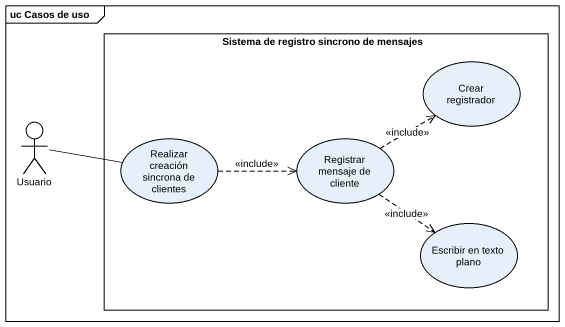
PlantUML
@startuml
mainframe uc Casos de uso
rectangle "Sistema de registro sincrono de mensajes" as Sistema_de_registro {
  usecase "Crear registrador" as Crear_registrador
  usecase "Realizar creación sincrona de clientes" as Realizar_creación_sincrona
  usecase "Registrar mensaje de cliente" as Registrar_mensaje_de_cliente
  usecase "Escribir en texto plano" as Escribir_en_texto_plano
}
actor Usuario
Usuario -right- Realizar_creación_sincrona
Realizar_creación_sincrona .right.> Registrar_mensaje_de_cliente : <<include>>
Registrar_mensaje_de_cliente .up.> Crear_registrador : <<include>>
Registrar_mensaje_de_cliente ..> Escribir_en_texto_plano : <<include>>
@enduml
